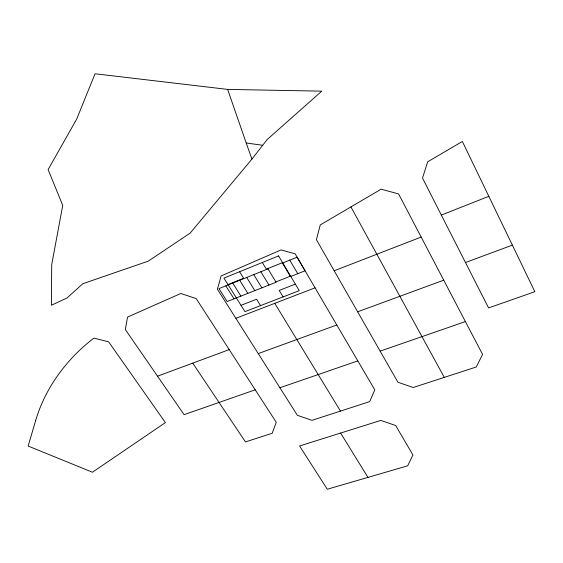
<?xml version="1.0" encoding="UTF-8"?>
<svg xmlns="http://www.w3.org/2000/svg" width="563" height="563" viewBox="0 0 563 563"><rect width="100%" height="100%" fill="white"/><g stroke="black" fill="none" stroke-linecap="round" stroke-linejoin="round"><path stroke-width="0.84" d="M262.71 145.282L267.108 139.603L321.762 91.15L227.635 89.404L95.048 73.76L76.681 119.124L48.129 169.562L62.725 205.396L51.712 264.645L51.395 305.259L67.039 297.975L82.817 283.71L148.203 261.169L190.167 233.096L251.928 159.09L262.71 145.282L246.207 142.981L227.635 89.404M350.918 206.924L320.277 224.919L316.399 239.662L397.921 382.235L413.193 387.499L476.277 366.992L482.568 354.387L398.583 193.918L381.123 189.196L350.918 206.924L444.306 377.386M227.994 284.582L243.659 278.277L239.613 271.732M282.57 262.625L266.327 269.156L262.316 262.506M268.016 268.882L218.965 288.608L227.149 301.543L276.074 282.239L267.819 268.558M282.457 263.076L297.088 257.192L305.069 270.803L290.473 276.56L282.26 262.752M441.336 215.087L488.593 307.933L534.85 291.704L462.364 141.468L427.69 161.813L422.51 178.063L441.336 215.087L488.818 196.311M275.884 281.922L290.283 276.236M241.006 305.329L256.608 299.242L260.549 305.625M295.357 284.125L279.192 290.431L283.105 296.905M334.19 270.768L421.173 237.065M315.055 287.834L235.862 318.299L297.398 415.318L311.986 420.336L369.701 401.602L374.782 389.856L295.139 253.807L281.064 249.93L221.104 275.969L217.409 289.241L235.848 318.313M157.527 376.19L229.218 349.616M465.502 262.513L512.358 245.13M357.646 311.803L443.728 280.184M336.794 324.985L258.234 353.599M255.236 389.814L184.08 414.671L125.331 329.531L127.548 317.075L180.822 293.492L196.191 298.587L276.25 422.285L272.211 433.257L245.468 441.927L192.764 363.149M465.404 321.579L380.131 351.136M279.902 387.759L357.829 360.89M340.622 433.053L299.572 445.98L327.3 489.24L407.682 465.812L412.918 454.988L395.669 425.508L380.82 420.406L340.622 433.053L367.956 477.389M225.833 285.849L234.004 298.84M232.751 283.069L240.901 296.117M239.711 280.268L247.84 293.379M246.714 277.446L254.828 290.621M253.772 274.617L261.865 287.848M274.737 303.33L340.467 411.089M260.866 271.76L268.945 285.054M289.748 260.148L297.75 273.695M246.207 142.981L251.928 159.09M35.715 420.329L28.15 446.051L92.445 472.237L165.395 422.602L108.631 341.818L93.88 338.131C66.8 358.877 45.497 387.45 35.715 420.329M278.572 255.905L223.933 278.101L244.968 311.642L299.249 290.67L278.572 255.905"/></g></svg>
